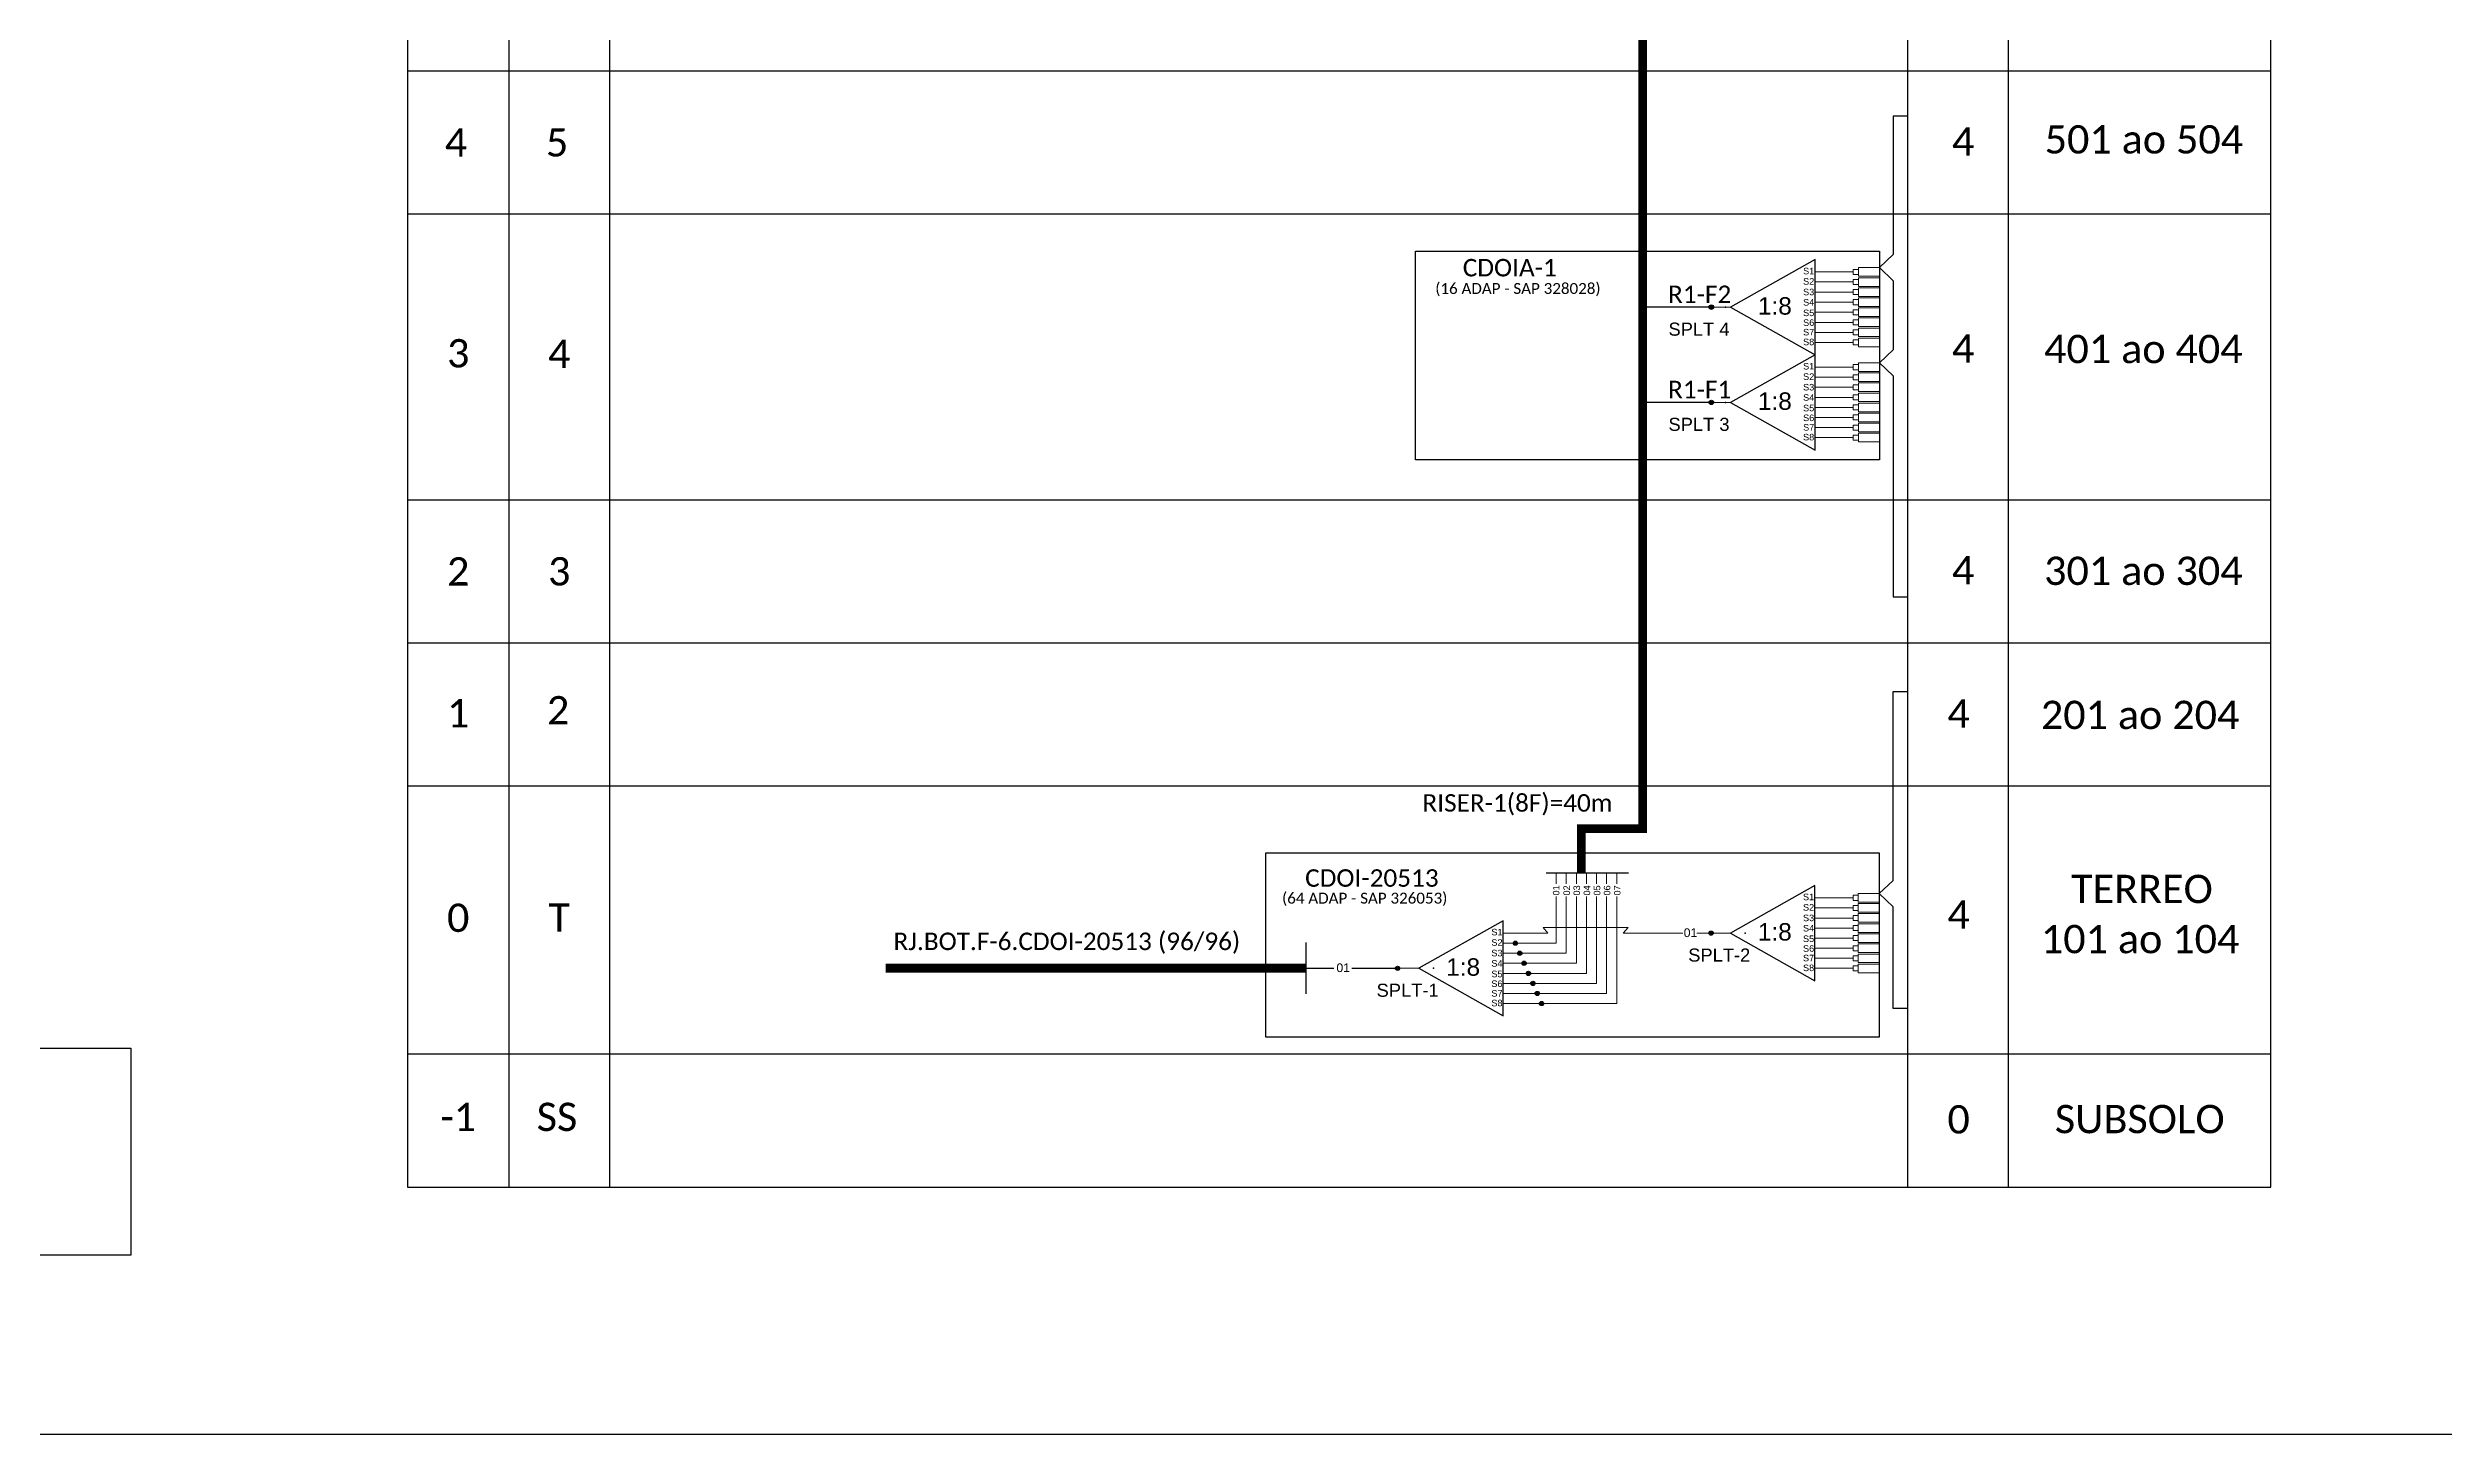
# Model space of a CAD drawing. Extents: x -4 to 837, y 1 to 595.
# Drawn here: x 288.5 to 562.8, y 1.3 to 160 of the extents above; entities that cross this region are included whole.
import ezdxf
from ezdxf.enums import TextEntityAlignment as Align

# ---------------------------------------------------------------- set-up
doc = ezdxf.new("R2010")
doc.units = 0
doc.styles.add('ARIAL', font='arial.ttf')
doc.styles.add('WMF-Calibri0', font='calibri.ttf')

# ---------------------------------------------------------------- blocks, each defined once
blk = doc.blocks.new('SPLT_1-8_SC-APC')
at = {"color": 1}
blk.add_lwpolyline([(-7.37, -2.1), (-17.04, -7.55), (-7.37, -13), (-7.37, -2.1)], dxfattribs=at)
at = {"color": 3, "lineweight": 0}
for points in [[(-2.99, -3.51), (-7.37, -3.51)], [(-7.37, -4.66), (-2.99, -4.66)], [(-2.41, -3.02), (-2.41, -4)], [(-2.41, -3.02), (0, -3.02)], [(-2.41, -4), (0, -4)], [(-2.41, -4.17), (-2.41, -5.16)], [(-2.41, -4.17), (0, -4.17)], [(-2.41, -5.16), (0, -5.16)], [(-2.41, -5.32), (-2.41, -6.31)], [(-2.41, -5.32), (0, -5.32)], [(-7.37, -5.82), (-2.99, -5.82)], [(-7.37, -6.97), (-2.99, -6.97)], [(-7.37, -8.12), (-2.99, -8.12)], [(-2.41, -6.31), (0, -6.31)], [(-2.41, -6.48), (-2.41, -7.46)], [(-2.41, -6.48), (0, -6.48)], [(-2.41, -7.46), (0, -7.46)], [(-2.41, -7.63), (-2.41, -8.62)], [(-2.41, -7.63), (0, -7.63)], [(-7.37, -9.28), (-2.99, -9.28)], [(-7.37, -10.43), (-2.99, -10.43)], [(-2.41, -8.62), (0, -8.62)], [(-2.41, -8.78), (-2.41, -9.77)], [(-2.41, -8.78), (0, -8.78)], [(-2.41, -9.77), (0, -9.77)], [(-2.41, -9.94), (-2.41, -10.92)], [(-2.41, -9.94), (0, -9.94)], [(-2.41, -10.92), (0, -10.92)], [(-7.37, -11.58), (-2.99, -11.58)], [(-2.41, -11.09), (-2.41, -12.08)], [(-2.41, -11.09), (0, -11.09)], [(-2.41, -12.08), (0, -12.08)]]:
    blk.add_lwpolyline(points, dxfattribs=at)
for points in [[(-2.99, -3.22), (-2.41, -3.22), (-2.41, -3.8), (-2.99, -3.8)], [(-2.99, -4.38), (-2.41, -4.38), (-2.41, -4.95), (-2.99, -4.95)], [(-2.99, -5.53), (-2.41, -5.53), (-2.41, -6.1), (-2.99, -6.1)], [(-2.99, -6.68), (-2.41, -6.68), (-2.41, -7.26), (-2.99, -7.26)], [(-2.99, -7.84), (-2.41, -7.84), (-2.41, -8.41), (-2.99, -8.41)], [(-2.99, -8.99), (-2.41, -8.99), (-2.41, -9.56), (-2.99, -9.56)], [(-2.99, -10.14), (-2.41, -10.14), (-2.41, -10.72), (-2.99, -10.72)], [(-2.99, -11.3), (-2.41, -11.3), (-2.41, -11.87), (-2.99, -11.87)]]:
    blk.add_lwpolyline(points, close=True, dxfattribs=at)
at = {"color": 1, "lineweight": 0}
blk.add_lwpolyline([(-17.04, -7.55), (-19.26, -7.55)], dxfattribs=at)
at = {"color": 1, "style": 'ARIAL'}
for s, height, p in [('S1', 0.75, (-8.74, -3.78)), ('S2', 0.75, (-8.74, -4.97)), ('S3', 0.75, (-8.74, -6.18)), ('1:8', 2, (-13.91, -8.4)), ('S4', 0.75, (-8.74, -7.36)), ('S5', 0.75, (-8.74, -8.57)), ('S6', 0.75, (-8.74, -9.69)), ('S7', 0.75, (-8.74, -10.78)), ('S8', 0.75, (-8.74, -11.9))]:
    blk.add_text(s, height=height, dxfattribs=at).set_placement(p)
blk = doc.blocks.new('SPLITTER_')
blk.add_point((0, 0))
at = {"style": 'ARIAL', "flags": 4}
blk.add_attdef('SPLT', (0, -3.26), '', height=1.5, dxfattribs=at)

msp = doc.modelspace()

# ---------------------------------------------------------------- hatches: boundary and pattern name
h = msp.add_hatch(color=3)
h.dxf.hatch_style = 1
edge = h.paths.add_edge_path()
edge.add_arc((478.93, 130.29), 0.256, 0, 360)
h = msp.add_hatch(color=3)
h.dxf.hatch_style = 1
edge = h.paths.add_edge_path()
edge.add_arc((478.93, 119.39), 0.256, 0, 360)
h = msp.add_hatch(color=3)
h.dxf.hatch_style = 1
edge = h.paths.add_edge_path()
edge.add_arc((456.49, 57.47), 0.242, 0, 360)
h = msp.add_hatch(color=3)
h.dxf.hatch_style = 1
edge = h.paths.add_edge_path()
edge.add_arc((478.9, 58.62), 0.242, 0, 360)
h = msp.add_hatch(color=3)
h.dxf.hatch_style = 1
edge = h.paths.add_edge_path()
edge.add_arc((456.99, 56.32), 0.242, 0, 360)
h = msp.add_hatch(color=3)
h.dxf.hatch_style = 1
edge = h.paths.add_edge_path()
edge.add_arc((457.49, 55.17), 0.242, 0, 360)
h = msp.add_hatch(color=3)
h.dxf.hatch_style = 1
edge = h.paths.add_edge_path()
edge.add_arc((443, 54.59), 0.242, 0, 360)
h = msp.add_hatch(color=3)
h.dxf.hatch_style = 1
edge = h.paths.add_edge_path()
edge.add_arc((457.99, 54.01), 0.242, 0, 360)
h = msp.add_hatch(color=3)
h.dxf.hatch_style = 1
edge = h.paths.add_edge_path()
edge.add_arc((458.49, 52.86), 0.242, 0, 360)
h = msp.add_hatch(color=3)
h.dxf.hatch_style = 1
edge = h.paths.add_edge_path()
edge.add_arc((458.99, 51.71), 0.242, 0, 360)
h = msp.add_hatch(color=3)
h.dxf.hatch_style = 1
edge = h.paths.add_edge_path()
edge.add_arc((459.49, 50.56), 0.242, 0, 360)

# ---------------------------------------------------------------- linework, layer by layer
msp.add_line((-3.83, 1.26), (837.17, 1.26))
for points in [[(329.66, 347.94), (329.66, 29.52), (542.97, 29.52), (542.97, 347.94)], [(352.81, 29.52), (352.81, 347.94)], [(501.38, 347.94), (501.38, 29.52)], [(341.23, 343.83), (341.23, 29.52)], [(512.96, 29.52), (512.96, 339.71)], [(329.66, 157.35), (542.97, 157.35)], [(329.66, 140.98), (542.97, 140.98)], [(329.66, 108.24), (542.97, 108.24)], [(329.66, 91.87), (542.97, 91.87)], [(329.66, 75.49), (542.97, 75.49)], [(329.66, 44.79), (542.97, 44.79)]]:
    msp.add_lwpolyline(points)
at = {"color": 5, "const_width": 1}
msp.add_lwpolyline([(471.06, 306.31), (471.06, 70.57), (464.04, 70.57), (464.04, 65.54)], dxfattribs=at)
at = {"color": 3}
for points in [[(501.39, 152.17), (499.74, 152.17), (499.73, 136.33), (498.17, 134.82), (499.73, 133.31), (499.73, 125.43), (498.17, 123.92), (499.73, 122.42), (499.73, 97.12), (501.38, 97.12)], [(501.38, 50), (499.73, 50), (499.73, 61.65), (498.16, 63.15), (499.73, 64.66), (499.73, 86.3), (501.38, 86.3)], [(432.53, 54.61), (435.69, 54.61)], [(437.77, 54.59), (443, 54.59)]]:
    msp.add_lwpolyline(points, dxfattribs=at)
at = {"color": 1}
for points in [[(445.04, 136.72), (498.17, 136.72), (498.17, 112.83), (445.04, 112.83)], [(427.9, 67.83), (498.16, 67.83), (498.16, 46.71), (427.9, 46.71)]]:
    msp.add_lwpolyline(points, close=True, dxfattribs=at)
at = {"color": 5}
for points in [[(478.9, 130.29), (471.06, 130.29)], [(478.9, 119.39), (471.06, 119.39)], [(460, 65.54), (469.44, 65.54)]]:
    msp.add_lwpolyline(points, dxfattribs=at)
at = {"color": 5, "lineweight": 0}
for points in [[(461.16, 65.54), (461.16, 64.26)], [(462.31, 65.54), (462.31, 64.25)], [(463.47, 65.54), (463.47, 64.26)], [(464.63, 65.54), (464.63, 64.26)], [(465.78, 65.54), (465.78, 64.25)], [(466.94, 65.54), (466.94, 64.26)], [(468.1, 65.54), (468.1, 64.26)], [(456.73, 57.47), (461.16, 57.47), (461.16, 62.83)], [(457.23, 56.32), (462.31, 56.32), (462.31, 62.83)], [(457.73, 55.17), (463.47, 55.17), (463.47, 62.83)], [(458.23, 54.01), (464.63, 54.01), (464.63, 62.83)], [(458.73, 52.86), (465.78, 52.86), (465.78, 62.83)], [(459.23, 51.71), (466.94, 51.71), (466.94, 62.83)], [(459.73, 50.56), (468.1, 50.56), (468.1, 62.83)]]:
    msp.add_lwpolyline(points, dxfattribs=at)
at = {"color": 1}
for points in [[(455.11, 60.04), (445.45, 54.59), (455.11, 49.14), (455.11, 60.04)], [(432.53, 51.68), (432.53, 57.53)]]:
    msp.add_lwpolyline(points, dxfattribs=at)
at = {"color": 7, "lineweight": 0}
for points in [[(455.11, 58.63), (460.22, 58.63)], [(460.22, 58.63), (459.66, 59.25), (463.35, 59.25)], [(468.85, 58.63), (469.41, 59.25), (463.35, 59.25)], [(475.67, 58.63), (468.85, 58.63)], [(478.66, 58.63), (477.27, 58.63)], [(455.11, 57.47), (456.49, 57.47)], [(455.11, 56.32), (456.99, 56.32)], [(455.11, 55.17), (457.49, 55.17)], [(455.11, 54.01), (457.99, 54.01)], [(455.11, 52.86), (458.49, 52.86)], [(455.11, 51.71), (458.99, 51.71)], [(455.11, 50.56), (459.49, 50.56)]]:
    msp.add_lwpolyline(points, dxfattribs=at)
at = {"color": 1, "const_width": 1}
msp.add_lwpolyline([(384.41, 54.61), (432.53, 54.61)], dxfattribs=at)
at = {"color": 1, "lineweight": 0}
msp.add_lwpolyline([(445.45, 54.59), (443.22, 54.59)], dxfattribs=at)
at = {"color": 0}
msp.add_lwpolyline([(19.73, 45.46), (297.98, 45.46), (297.98, 21.75), (19.73, 21.75)], close=True, dxfattribs=at)
at = {"color": 3}
for centre, radius in [((478.93, 130.29), 0.256), ((478.93, 119.39), 0.256), ((456.49, 57.47), 0.242), ((478.9, 58.62), 0.242), ((456.99, 56.32), 0.242), ((457.49, 55.17), 0.242), ((443, 54.59), 0.242), ((457.99, 54.01), 0.242), ((458.49, 52.86), 0.242), ((458.99, 51.71), 0.242), ((459.49, 50.56), 0.242)]:
    msp.add_circle(centre, radius, dxfattribs=at)

# ---------------------------------------------------------------- block references
for p in [(498.17, 137.84), (498.17, 126.94), (498.16, 66.17)]:
    msp.add_blockref('SPLT_1-8_SC-APC', p, dxfattribs=at)
ref = msp.add_blockref('SPLITTER_', (480.55, 130.29), dxfattribs=dict(xscale=-1))
ref.add_attrib('SPLT', 'SPLT 4', (474.02, 127.03), dxfattribs={"height": 1.5, "style": 'ARIAL'})
ref = msp.add_blockref('SPLITTER_', (480.55, 119.39), dxfattribs=dict(xscale=-1))
ref.add_attrib('SPLT', 'SPLT 3', (474.02, 116.13), dxfattribs={"height": 1.5, "style": 'ARIAL'})
ref = msp.add_blockref('SPLITTER_', (482.81, 58.62), dxfattribs=dict(xscale=-1))
ref.add_attrib('SPLT', 'SPLT-2', (476.28, 55.36), dxfattribs={"height": 1.5, "style": 'ARIAL'})
ref = msp.add_blockref('SPLITTER_', (447.13, 54.59), dxfattribs=dict(xscale=-1))
ref.add_attrib('SPLT', 'SPLT-1', (440.6, 51.33), dxfattribs={"height": 1.5, "style": 'ARIAL'})

# ---------------------------------------------------------------- texts
at = {"color": 7, "style": 'WMF-Calibri0'}
for s, p in [('501 ao 504', (517.09, 147.89)), ('401 ao 404', (517.03, 123.89)), ('301 ao 304', (517.03, 98.49)), ('201 ao 204', (516.66, 81.99)), ('TERREO', (520.12, 62.06)), ('101 ao 104', (516.66, 56.32)), ('SUBSOLO', (518.26, 35.71))]:
    msp.add_text(s, height=3.24, dxfattribs=at).set_placement(p)
at = {"color": 1}
for s, height, style, p in [('CDOIA-1', 2, 'WMF-Calibri0', (450.47, 133.82)), ('CDOI-20513', 2, 'WMF-Calibri0', (432.42, 63.93)), ('RJ.BOT.F-6.CDOI-20513 (96/96)', 2, 'WMF-Calibri0', (385.29, 56.68)), ('S1', 0.75, 'ARIAL', (453.74, 58.36)), ('S2', 0.75, 'ARIAL', (453.74, 57.17)), ('1:8', 2, 'ARIAL', (448.57, 53.74)), ('S3', 0.75, 'ARIAL', (453.74, 55.96)), ('S4', 0.75, 'ARIAL', (453.74, 54.78)), ('S5', 0.75, 'ARIAL', (453.74, 53.57)), ('S6', 0.75, 'ARIAL', (453.74, 52.45)), ('S7', 0.75, 'ARIAL', (453.74, 51.35)), ('S8', 0.75, 'ARIAL', (453.74, 50.24))]:
    msp.add_text(s, height=height, dxfattribs=dict(at, style=style)).set_placement(p)
at = {"color": 1, "style": 'WMF-Calibri0'}
for s, p in [('(16 ADAP - SAP 328028)', (456.78, 131.81)), ('(64 ADAP - SAP 326053)', (439.24, 62))]:
    msp.add_text(s, height=1.25, dxfattribs=at).set_placement(p, align=Align.CENTER)
at = {"color": 5, "style": 'WMF-Calibri0'}
for s, p in [('R1-F2', (473.97, 130.77)), ('R1-F1', (473.97, 119.87)), ('RISER-1(8F)=40m', (445.85, 72.53))]:
    msp.add_text(s, height=2, dxfattribs=at).set_placement(p)
at = {"style": 'ARIAL'}
for s, p in [('01', (461.16, 63.51)), ('02', (462.37, 63.51)), ('03', (463.52, 63.51)), ('04', (464.68, 63.51)), ('05', (465.84, 63.51)), ('06', (466.99, 63.51)), ('07', (468.15, 63.51))]:
    msp.add_text(s, height=0.75, rotation=90, dxfattribs=at).set_placement(p, align=Align.MIDDLE_CENTER)
for p in [(476.54, 58.67), (436.78, 54.66)]:
    msp.add_text('01', height=1, dxfattribs=at).set_placement(p, align=Align.MIDDLE_CENTER)
at = {"color": 7, "style": 'WMF-Calibri0'}
for tag, flags, p in [('4', 4, (507.76, 149.28)), ('4', 4, (335.2, 149.15)), ('5', 4, (346.77, 149.17)), ('3', 4, (335.45, 125.02)), ('4', 4, (347.02, 124.96)), ('4', 4, (507.76, 125.56)), ('2', 4, (335.45, 100.04)), ('3', 4, (347.02, 100.05)), ('4', 4, (507.76, 100.17)), ('1', 4, (335.45, 83.81)), ('2', 4, (346.89, 84.14)), ('4', 4, (507.24, 83.76)), ('0', 4, (335.45, 60.38)), ('T', 12, (347.02, 60.41)), ('4', 4, (507.24, 60.74)), ('-1', 4, (335.45, 37.58)), ('SS', 4, (346.76, 37.58)), ('0', 4, (507.24, 37.3))]:
    msp.add_attdef(tag, text='XX', height=3.24, dxfattribs=dict(at, flags=flags)).set_placement(p, align=Align.MIDDLE_CENTER)

doc.saveas('drawing.dxf')
